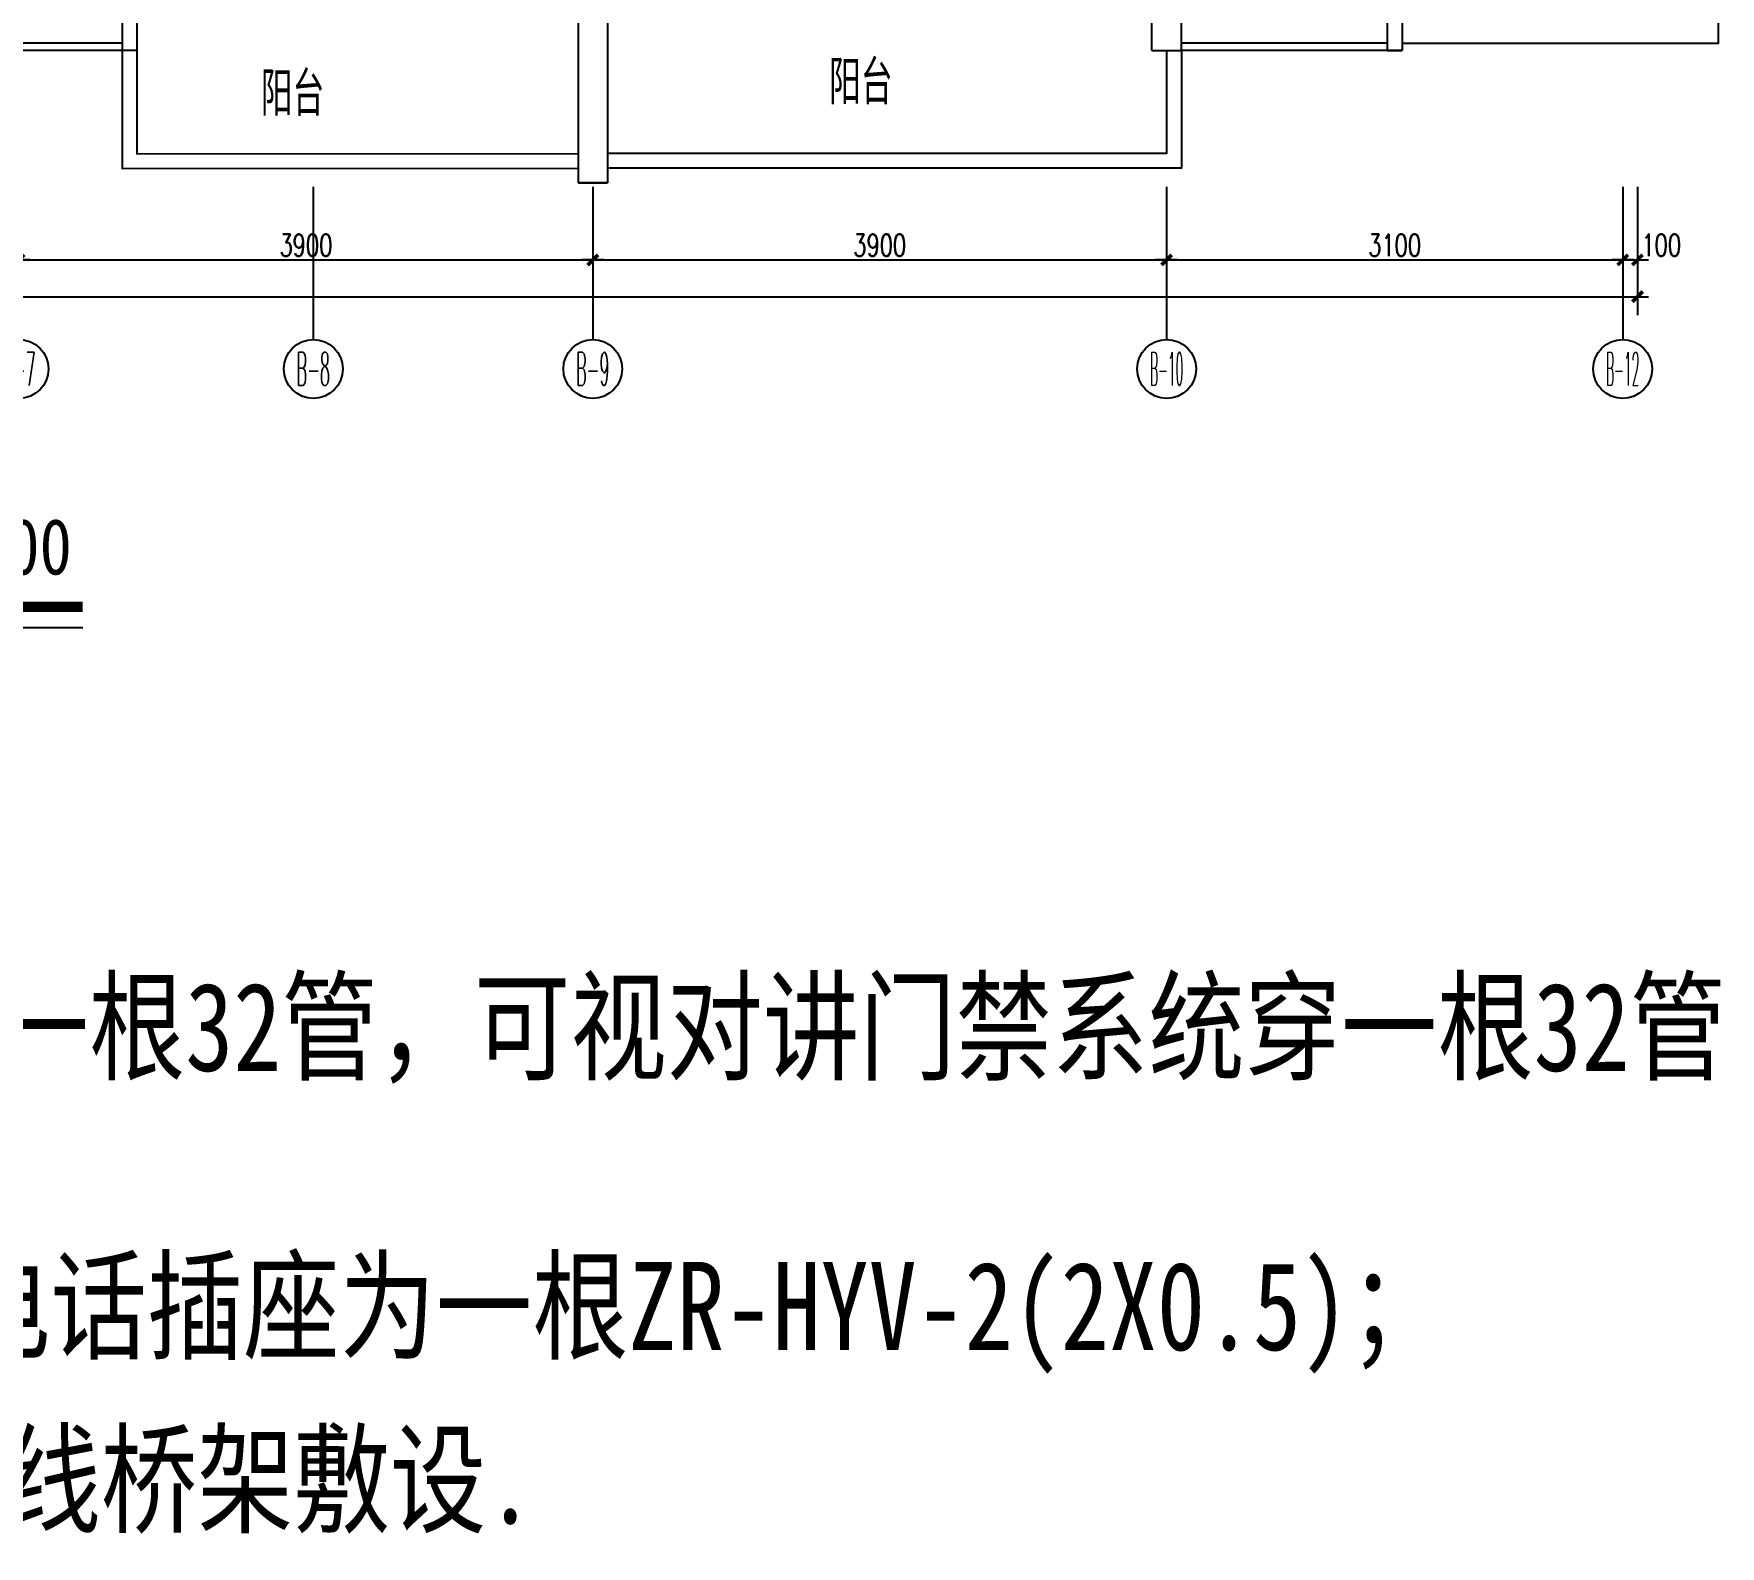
# Model space of a CAD drawing. Extents: x -41969 to 449372, y 65390 to 759577.
# Drawn here: x 298285 to 309748, y 692224 to 702507 of the extents above; entities that cross this region are included whole.
import ezdxf
from ezdxf.enums import TextEntityAlignment as Align

# ---------------------------------------------------------------- set-up
doc = ezdxf.new("R2010")
doc.units = 0
doc.header["$LTSCALE"] = 1000
doc.header["$MEASUREMENT"] = 0
for name, color, linetype in [('AXIS_TEXT', 7, 'Continuous'), ('DIM_SYMB', 3, 'Continuous'), ('jz', 7, 'Continuous'), ('PUB_TEXT', 7, 'Continuous'), ('WALL', 7, 'Continuous'), ('WINDOW', 2, 'Continuous'), ('标注', 1, 'Continuous'), ('电气标注', 6, 'Continuous')]:
    doc.layers.add(name, color=color, linetype=linetype)
doc.styles.add('-宋体', font='', dxfattribs={"width": 1.3})
doc.styles.add('_TCH_AXIS', font='COMPLEX', dxfattribs={"bigfont": 'GBCBIG'})
doc.styles.add('COMPLEX', font='complex_.ttf')
doc.styles.add('DIM_FONT', font='SIMPLEX', dxfattribs={"width": 0.7, "bigfont": 'GBCBIG'})
doc.styles.get("Standard").update_dxf_attribs({"font": 'gbenor.shx', "bigfont": 'gbcbig.shx'})
doc.styles.add('宋体', font='', dxfattribs={"width": 0.85})
doc.styles.get('-宋体').set_extended_font_data('NSimSun')
doc.styles.get('宋体').set_extended_font_data('NSimSun')
doc.dimstyles.new('DIMN', dxfattribs={"dimtxt": 300, "dimasz": 1, "dimexe": 250, "dimexo": 0, "dimgap": 150, "dimtad": 1, "dimdec": 0, "dimzin": 0, "dimdsep": 46, "dimtxsty": 'DIM_FONT', "dimblk": '_DIMX', "dimcen": 0.09, "dimclrd": 1, "dimclrt": 7, "dimadec": 0, "dimazin": 0, "dimtfac": 1, "dimtdec": 0, "dimtix": 1, "dimtmove": 2, "dimatfit": 3, "dimldrblk": '_DIMX', "dimfxl": 0, "dimtolj": 1, "dimtzin": 0, "dimarcsym": 0})

# ---------------------------------------------------------------- blocks, each defined once
blk = doc.blocks.new('_DIMX')
blk.add_line((-150, 0), (150, 0))
at = {"const_width": 50}
blk.add_lwpolyline([(-70, -70), (70, 70)], dxfattribs=at)
blk = doc.blocks.new('*D102')
at = {"layer": 'Defpoints', "color": 0}
for p in [(104879, -2169371), (108779, -2169371), (108779, -2169867)]:
    blk.add_point(p, dxfattribs=at)
at = {"layer": '标注', "color": 0, "lineweight": -2}
for p, q in [((104879, -2169371), (104879, -2169992)), ((108779, -2169371), (108779, -2169992))]:
    blk.add_line(p, q, dxfattribs=at)
at = {"layer": '标注', "color": 1, "lineweight": -2}
blk.add_line((104880, -2169867), (108779, -2169867), dxfattribs=at)
at = {"layer": '标注', "color": 1, "lineweight": -2, "xscale": 0.5, "yscale": 0.5, "zscale": 0.5, "rotation": 180}
blk.add_blockref('_DIMX', (104879, -2169867), dxfattribs=at)
at = {"layer": '标注', "color": 1, "lineweight": -2, "xscale": 0.5, "yscale": 0.5, "zscale": 0.5}
blk.add_blockref('_DIMX', (108779, -2169867), dxfattribs=at)
at = {"layer": '标注', "color": 7, "insert": (106829, -2169767), "char_height": 150, "attachment_point": 5, "style": 'DIM_FONT'}
blk.add_mtext('\\A1;3900', dxfattribs=at)
blk = doc.blocks.new('*D103')
at = {"layer": 'Defpoints', "color": 0}
for p in [(108779, -2169371), (112679, -2169371), (112679, -2169867)]:
    blk.add_point(p, dxfattribs=at)
at = {"layer": '标注', "color": 0, "lineweight": -2}
for p, q in [((108779, -2169371), (108779, -2169992)), ((112679, -2169371), (112679, -2169992))]:
    blk.add_line(p, q, dxfattribs=at)
at = {"layer": '标注', "color": 1, "lineweight": -2}
blk.add_line((108780, -2169867), (112679, -2169867), dxfattribs=at)
at = {"layer": '标注', "color": 1, "lineweight": -2, "xscale": 0.5, "yscale": 0.5, "zscale": 0.5, "rotation": 180}
blk.add_blockref('_DIMX', (108779, -2169867), dxfattribs=at)
at = {"layer": '标注', "color": 1, "lineweight": -2, "xscale": 0.5, "yscale": 0.5, "zscale": 0.5}
blk.add_blockref('_DIMX', (112679, -2169867), dxfattribs=at)
at = {"layer": '标注', "color": 7, "insert": (110729, -2169767), "char_height": 150, "attachment_point": 5, "style": 'DIM_FONT'}
blk.add_mtext('\\A1;3900', dxfattribs=at)
blk = doc.blocks.new('*D104')
at = {"layer": 'Defpoints', "color": 0}
for p in [(112679, -2169371), (115779, -2169371), (115779, -2169867)]:
    blk.add_point(p, dxfattribs=at)
at = {"layer": '标注', "color": 0, "lineweight": -2}
for p, q in [((112679, -2169371), (112679, -2169992)), ((115779, -2169371), (115779, -2169992))]:
    blk.add_line(p, q, dxfattribs=at)
at = {"layer": '标注', "color": 1, "lineweight": -2}
blk.add_line((112680, -2169867), (115779, -2169867), dxfattribs=at)
at = {"layer": '标注', "color": 1, "lineweight": -2, "xscale": 0.5, "yscale": 0.5, "zscale": 0.5, "rotation": 180}
blk.add_blockref('_DIMX', (112679, -2169867), dxfattribs=at)
at = {"layer": '标注', "color": 1, "lineweight": -2, "xscale": 0.5, "yscale": 0.5, "zscale": 0.5}
blk.add_blockref('_DIMX', (115779, -2169867), dxfattribs=at)
at = {"layer": '标注', "color": 7, "insert": (114229, -2169767), "char_height": 150, "attachment_point": 5, "style": 'DIM_FONT'}
blk.add_mtext('\\A1;3100', dxfattribs=at)
blk = doc.blocks.new('*D105')
at = {"layer": 'Defpoints', "color": 0}
for p in [(115779, -2169371), (115879, -2169371), (115879, -2169867)]:
    blk.add_point(p, dxfattribs=at)
at = {"layer": '标注', "color": 0, "lineweight": -2}
for p, q in [((115779, -2169371), (115779, -2169992)), ((115879, -2169371), (115879, -2169992))]:
    blk.add_line(p, q, dxfattribs=at)
at = {"layer": '标注', "color": 1, "lineweight": -2}
blk.add_line((115780, -2169867), (115879, -2169867), dxfattribs=at)
at = {"layer": '标注', "color": 1, "lineweight": -2, "xscale": 0.5, "yscale": 0.5, "zscale": 0.5, "rotation": 180}
blk.add_blockref('_DIMX', (115779, -2169867), dxfattribs=at)
at = {"layer": '标注', "color": 1, "lineweight": -2, "xscale": 0.5, "yscale": 0.5, "zscale": 0.5}
blk.add_blockref('_DIMX', (115879, -2169867), dxfattribs=at)
at = {"layer": '标注', "color": 7, "insert": (116041, -2169766), "char_height": 150, "attachment_point": 5, "style": 'DIM_FONT'}
blk.add_mtext('\\A1;100', dxfattribs=at)
blk = doc.blocks.new('*D106')
at = {"layer": 'Defpoints', "color": 0}
for p in [(86079, -2169371), (115879, -2169371), (115879, -2170117)]:
    blk.add_point(p, dxfattribs=at)
at = {"layer": '标注', "color": 0, "lineweight": -2}
for p, q in [((86079, -2169371), (86079, -2170242)), ((115879, -2169371), (115879, -2170242))]:
    blk.add_line(p, q, dxfattribs=at)
at = {"layer": '标注', "color": 1, "lineweight": -2}
blk.add_line((86080, -2170117), (115879, -2170117), dxfattribs=at)
at = {"layer": '标注', "color": 1, "lineweight": -2, "xscale": 0.5, "yscale": 0.5, "zscale": 0.5, "rotation": 180}
blk.add_blockref('_DIMX', (86079, -2170117), dxfattribs=at)
at = {"layer": '标注', "color": 1, "lineweight": -2, "xscale": 0.5, "yscale": 0.5, "zscale": 0.5}
blk.add_blockref('_DIMX', (115879, -2170117), dxfattribs=at)
at = {"layer": '标注', "color": 7, "insert": (100979, -2170017), "char_height": 150, "attachment_point": 5, "style": 'DIM_FONT'}
blk.add_mtext('\\A1;29800', dxfattribs=at)
blk = doc.blocks.new('_AXISO')
blk.add_circle((0, 0), 0.5)
at = {"layer": 'AXIS_TEXT', "style": 'COMPLEX', "width": 1.041667}
blk.add_attdef('A', text='', height=0.56, dxfattribs=at).set_placement((-0.25, -0.28), (0.25, -0.28), align=Align.FIT)
blk = doc.blocks.new('A$C1C350876')
at = {"layer": '标注', "color": 1}
for p, q in [((7024.6, -12291.6), (7024.6, -13329.1)), ((8924.6, -12291.6), (8924.6, -13329.1)), ((12824.6, -12291.6), (12824.6, -13329.1)), ((15924.6, -12291.6), (15924.6, -13329.1))]:
    blk.add_line(p, q, dxfattribs=at)
ref = blk.add_blockref('_AXISO', (5024.6, -13529.1), dxfattribs=dict(at, xscale=400, yscale=400, zscale=400))
ref.add_attrib('A', 'B-7', dxfattribs={"layer": 'AXIS_TEXT', "height": 226.27, "style": '_TCH_AXIS', "width": 0.33871}).set_placement((4911.5, -13642.2), (5137.8, -13642.2), align=Align.FIT)
ref = blk.add_blockref('_AXISO', (7024.6, -13529.1), dxfattribs=dict(at, xscale=400, yscale=400, zscale=400))
ref.add_attrib('A', 'B-8', dxfattribs={"layer": 'AXIS_TEXT', "height": 226.27, "style": '_TCH_AXIS', "width": 0.33871}).set_placement((6911.5, -13642.2), (7137.8, -13642.2), align=Align.FIT)
ref = blk.add_blockref('_AXISO', (8924.6, -13529.1), dxfattribs=dict(at, xscale=400, yscale=400, zscale=400))
ref.add_attrib('A', 'B-9', dxfattribs={"layer": 'AXIS_TEXT', "height": 226.27, "style": '_TCH_AXIS', "width": 0.33871}).set_placement((8811.5, -13642.2), (9037.8, -13642.2), align=Align.FIT)
ref = blk.add_blockref('_AXISO', (12824.6, -13529.1), dxfattribs=dict(at, xscale=400, yscale=400, zscale=400))
ref.add_attrib('A', 'B-10', dxfattribs={"layer": 'AXIS_TEXT', "height": 226.27, "style": '_TCH_AXIS', "width": 0.272727}).set_placement((12711.5, -13642.2), (12937.8, -13642.2), align=Align.FIT)
ref = blk.add_blockref('_AXISO', (15924.6, -13529.1), dxfattribs=dict(at, xscale=400, yscale=400, zscale=400))
ref.add_attrib('A', 'B-12', dxfattribs={"layer": 'AXIS_TEXT', "height": 226.27, "style": '_TCH_AXIS', "width": 0.272727}).set_placement((15811.5, -13642.2), (16037.8, -13642.2), align=Align.FIT)
for p1, p2, distance, picture, middle in [((-13775.4, -12291.6), (16024.6, -12291.6), -746.8, '*D106', (1124.6, -12938.4)), ((5024.6, -12291.6), (8924.6, -12291.6), -496.8, '*D102', (6974.6, -12688.4)), ((8924.6, -12291.6), (12824.6, -12291.6), -496.8, '*D103', (10874.6, -12688.4)), ((12824.6, -12291.6), (15924.6, -12291.6), -496.8, '*D104', (14374.6, -12688.4))]:
    dim = blk.add_aligned_dim(p1=p1, p2=p2, distance=distance, dimstyle='DIMN', override={"dimscale": 0.5, "dimgap": 50}, dxfattribs=at)
    dim.commit()
    dim.dimension.update_dxf_attribs({"geometry": picture, "text_midpoint": middle, "insert": (-99854.4, 2157078.9)})
dim = blk.add_linear_dim(base=(16024.6, -12788.4), p1=(15924.6, -12291.6), p2=(16024.6, -12291.6), angle=0, dimstyle='DIMN', override={"dimscale": 0.5, "dimgap": 50}, dxfattribs=at)
dim.commit()
dim.dimension.update_dxf_attribs({"geometry": '*D105', "text_midpoint": (16187, -12687.2), "dimtype": 129, "insert": (-99854.4, 2157078.9)})

msp = doc.modelspace()

# ---------------------------------------------------------------- linework, layer by layer
at = {"layer": 'DIM_SYMB', "const_width": 70}
msp.add_lwpolyline([(292002.1, 698610.9), (298618.4, 698610.9)], dxfattribs=at)
at = {"layer": 'DIM_SYMB'}
msp.add_lwpolyline([(292002.1, 698470.9), (298618.4, 698470.9)], dxfattribs=at)
at = {"layer": 'jz'}
msp.add_line((302184.7, 701512.2), (302184.7, 701492.2), dxfattribs=at)
msp.add_line((302184.7, 701512.2), (302184.7, 701492.2), dxfattribs=at)
at = {"layer": 'WALL'}
for p, q in [((307584.7, 703192.2), (307584.7, 702392.2)), ((298884.7, 702992.2), (298884.7, 702392.2)), ((298984.7, 702992.2), (298984.7, 702392.2)), ((301984.7, 702992.2), (301984.7, 701492.2)), ((302184.7, 702992.2), (302184.7, 701492.2)), ((305884.7, 702392.2), (305884.7, 702992.2)), ((306084.7, 702392.2), (306084.7, 702992.2)), ((307484.7, 702992.2), (307484.7, 702392.2)), ((298984.7, 702392.2), (298884.7, 702392.2)), ((305884.7, 702392.2), (306084.7, 702392.2)), ((305984.7, 702392.2), (306084.7, 702392.2)), ((307484.7, 702392.2), (307584.7, 702392.2)), ((307584.7, 702392.2), (307484.7, 702392.2)), ((301984.7, 701492.2), (302184.7, 701492.2)), ((302184.7, 701492.2), (301984.7, 701492.2))]:
    msp.add_line(p, q, dxfattribs=at)
at = {"layer": 'WALL', "color": 5}
for points in [[(298884.8, 702390.9), (298884.8, 701590.9), (301984.7, 701592.2)], [(298984.8, 702390.9), (298984.8, 701691), (301984.7, 701692.2)], [(305984.7, 702392.2), (305984.7, 701692.2), (302184.7, 701692.2)], [(306084.7, 702392.2), (306084.7, 701592.2), (302184.7, 701592.2)]]:
    msp.add_lwpolyline(points, dxfattribs=at)
at = {"layer": 'WALL'}
msp.add_lwpolyline([(301984.7, 701492.2), (302184.7, 701492.2)], dxfattribs=at)
msp.add_lwpolyline([(301984.7, 701492.2), (302184.7, 701492.2)], dxfattribs=at)
at = {"layer": 'WINDOW'}
for points in [[(307584.7, 702442.2), (309734.7, 702442.2), (309734.7, 703692.2)], [(298884.8, 702442.2), (297484.7, 702442.2)], [(298884.8, 702392.2), (297484.7, 702392.2)], [(307484.7, 702442.2), (306084.7, 702442.2)], [(307484.7, 702392.2), (306084.7, 702392.2)]]:
    msp.add_lwpolyline(points, dxfattribs=at)

# ---------------------------------------------------------------- block references
at = {"layer": '标注'}
msp.add_blockref('A$C1C350876', (293160.1, 713757.2), dxfattribs=at)

# ---------------------------------------------------------------- texts
at = {"color": 9}
for p in [(303690.3, 702026.3), (299827.9, 701948.1), (299827.9, 701948.1)]:
    msp.add_text('阳台', height=300, dxfattribs=at).set_placement(p)
at = {"layer": 'PUB_TEXT', "style": '宋体', "width": 0.85}
msp.add_text('1:100', height=379.75, dxfattribs=at).set_placement((297446, 698830.6))
at = {"layer": '电气标注', "style": '-宋体', "width": 0.8}
for s, p in [('主管穿线规则：电视线路穿一根32管，电话线穿一根32管,网络线穿一根32管，可视对讲门禁系统穿一根32管 ', (278695.2, 695455.5)), ('除标注外,从总配线架至每个信息插座为一根六类四对UTP；至每个电话插座为一根ZR-HYV-2(2X0.5)；', (278760.3, 693557.7)), ('1~2条穿MT20管,3条穿MT25管.4~6条穿MT32管,7条以上分管或综合布线桥架敷设.', (278791.4, 692379.1))]:
    msp.add_text(s, height=600, dxfattribs=at).set_placement(p)

doc.saveas('drawing.dxf')
